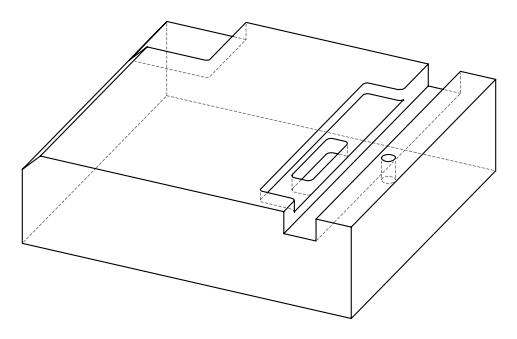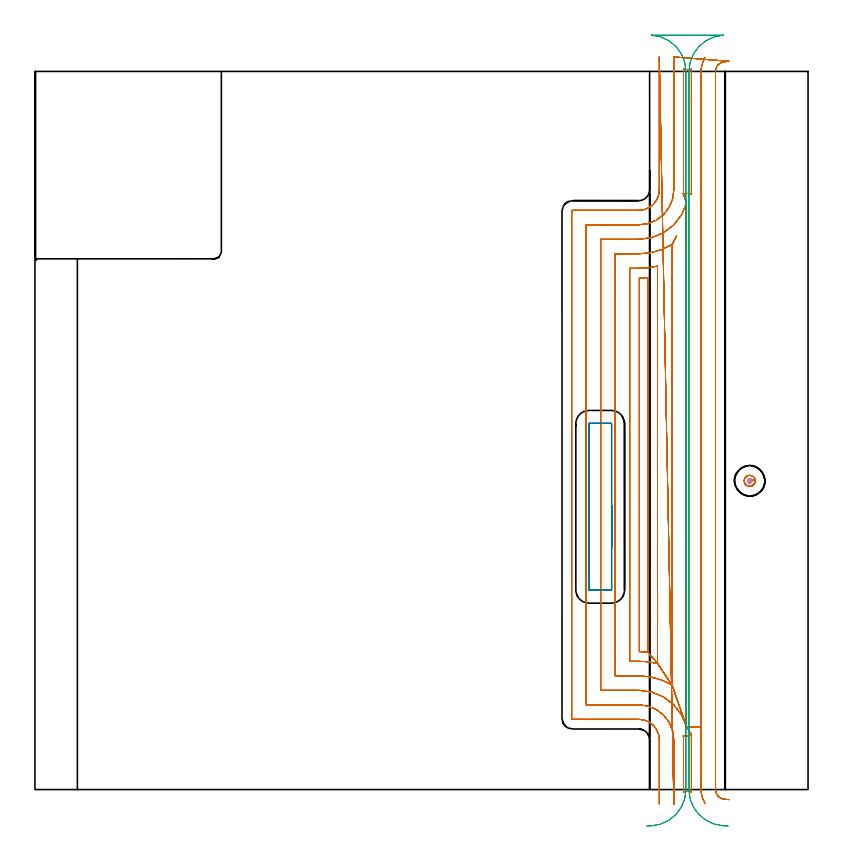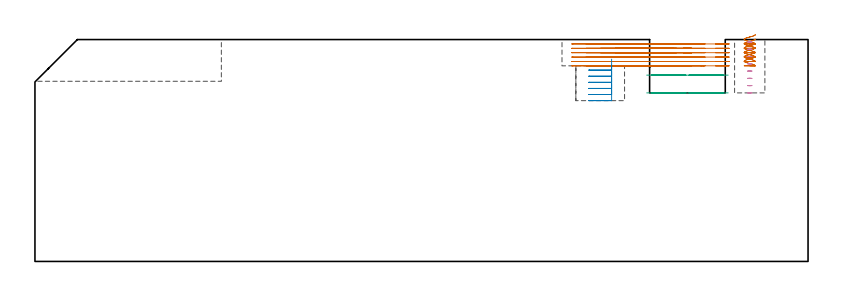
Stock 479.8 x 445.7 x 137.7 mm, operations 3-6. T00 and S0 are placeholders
(PLAN: 6 operations, 5 tool changes, 168.1 min)
(1 AREA_MILL | FG_CHAMFER_SURFACE | UGT0205_001 | 27.57 min | 137723 mm3)
(2 MILL_CORNER_NOTCH_RECTANGULAR | CORNER_NOTCH_RECTANGULAR | NXT0201_009 | Follow Part, ap 2, ae 75% | 66.46 min | 324618 mm3)
(3 MILL_OPEN_POCKET | POCKET_OPEN | NXT0201_011 | Follow Part, ap 3, ae 75% | 65.44 min | 636038 mm3)
(4 MILL_RECTANGULAR_POCKET | POCKET_RECTANGULAR_STRAIGHT | NXT0201_012 | Follow Part, ap 4, ae 75% | 3.48 min | 76758 mm3)
(5 MILL_RECTANGULAR_SLOT | SLOT_RECTANGULAR | UGT0201_009 | Follow Part, ap 11.25, ae 75% | 4.76 min | 351409 mm3)
(6 MILL_BLIND_HOLE_FROM_SOLID_MATERIAL | STEP1POCKET | NXT0201_012 | Spiral | 0.43 min | 4653 mm3)
(TOOL UGT0205_001 | Chamfer Mill 20 x 3 x 45 deg. | D20 FL50 Z2)
(TOOL NXT0201_009 | ENDMILL 8mm [2P460-0800-NA 1630] | D8 FL26 Z6)
(TOOL NXT0201_011 | ENDMILL 12mm [2P460-1200-NA 1630] | D12 FL38 Z6)
(TOOL NXT0201_012 | ENDMILL 16mm [2P460-1600-NA 1630] | D16 FL38 Z6)
(TOOL UGT0201_009 | End Mill 45 mm | D45 FL63 Z6)
(OP 3 MILL_OPEN_POCKET)
G17 G21 G94 G90
T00 M6
G54
G17 G0 G90 X415.852 Y-8.75 S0 M3
G43 Z147.7 H1
Z134.983
G94 G1 X414.652 Y-6. F250.
G2 X413.4 Y0. R15. F500.
G1 Y39.044
X404.4
X407.4 Y33.848
Y0.
G3 X407.448 Y-1.415 R21.
X402.5 Y-1.864 R6.
G1 Y30.9
G3 X402.388 Y33.392 R27.7
X407.4 Y33.848 R6.
G1 X404.4 Y39.044
X395.4 Y64.837
X386.4 Y78.198
X380.4 Y85.313
Y317.787
G2 X375.1 Y317.501 R54.7
G1 Y85.599
G2 X380.4 Y85.313 R54.7
G1 X386.4 Y78.198
Y324.902
G2 X374.8 Y323.5 R48.7
G1 X369.1
Y79.6
X374.8
G2 X386.4 Y78.198 R48.7
G1 X395.4 Y64.837
Y338.263
X398.244 Y343.754
X395.4 Y338.263
G2 X374.8 Y332.5 R39.7
G1 X360.1
Y70.6
X374.8
G2 X395.4 Y64.837 R39.7
G1 X404.4 Y39.044
Y364.056
X402.388 Y369.708
G3 X402.5 Y372.2 R27.7
G1 Y447.564
G3 X407.448 Y447.115 R6.
X407.4 Y445.7 R21.
G1 Y369.252
G3 X402.388 Y369.708 R6.
G1 X404.4 Y364.056
G2 X374.8 Y341.5 R30.7
G1 X351.1
Y61.6
X374.8
G2 X404.4 Y39.044 R30.7
G1 X413.4
Y445.7
G2 X414.652 Y451.7 R15.
G1 X415.852 Y454.45 F250.
G0 Z147.7
X430.786 Y-6.27
Z134.983
G1 X427.801 Y-5.97
G2 X422.4 Y0. R6. F500.
G1 Y445.7
G2 X427.801 Y451.67 R6.
G1 X430.786 Y451.97 F250.
X396.5 Y454.7
Y451.7
Y372.2 F500.
G2 X374.8 Y350.5 R21.7
G1 X342.1
Y52.6
X374.8
G2 X396.5 Y30.9 R21.7
G1 Y-6.
Y-9. F250.
X387.5 Y454.7 F500.
Y451.7 F250.
Y372.2 F500.
G2 X374.8 Y359.5 R12.7
G1 X333.8
G3 X333.1 Y358.8 R0.7
G1 Y44.3
G3 X333.8 Y43.6 R0.7
G1 X374.8
G2 X387.5 Y30.9 R12.7
G1 Y-6.
Y-9. F250.
G0 X415.852 Y-8.75 Z132.267
G1 X414.652 Y-6.
G2 X413.4 Y0. R15. F500.
G1 Y39.044
X404.4
X407.4 Y33.848
Y0.
G3 X407.448 Y-1.415 R21.
X402.5 Y-1.864 R6.
G1 Y30.9
G3 X402.388 Y33.392 R27.7
X407.4 Y33.848 R6.
G1 X404.4 Y39.044
X395.4 Y64.837
X386.4 Y78.198
X380.4 Y85.313
Y317.787
G2 X375.1 Y317.501 R54.7
G1 Y85.599
G2 X380.4 Y85.313 R54.7
G1 X386.4 Y78.198
Y324.902
G2 X374.8 Y323.5 R48.7
G1 X369.1
Y79.6
X374.8
G2 X386.4 Y78.198 R48.7
G1 X395.4 Y64.837
Y338.263
X398.244 Y343.754
X395.4 Y338.263
G2 X374.8 Y332.5 R39.7
G1 X360.1
Y70.6
X374.8
G2 X395.4 Y64.837 R39.7
G1 X404.4 Y39.044
Y364.056
X402.388 Y369.708
G3 X402.5 Y372.2 R27.7
G1 Y447.564
G3 X407.448 Y447.115 R6.
X407.4 Y445.7 R21.
G1 Y369.252
G3 X402.388 Y369.708 R6.
G1 X404.4 Y364.056
G2 X374.8 Y341.5 R30.7
G1 X351.1
Y61.6
X374.8
G2 X404.4 Y39.044 R30.7
G1 X413.4
Y445.7
G2 X414.652 Y451.7 R15.
G1 X415.852 Y454.45 F250.
G0 Z147.7
X430.786 Y-6.27
Z132.267
G1 X427.801 Y-5.97
G2 X422.4 Y0. R6. F500.
G1 Y445.7
G2 X427.801 Y451.67 R6.
G1 X430.786 Y451.97 F250.
X396.5 Y454.7
Y451.7
Y372.2 F500.
G2 X374.8 Y350.5 R21.7
G1 X342.1
Y52.6
X374.8
G2 X396.5 Y30.9 R21.7
G1 Y-6.
Y-9. F250.
X387.5 Y454.7 F500.
Y451.7 F250.
Y372.2 F500.
G2 X374.8 Y359.5 R12.7
G1 X333.8
G3 X333.1 Y358.8 R0.7
G1 Y44.3
G3 X333.8 Y43.6 R0.7
G1 X374.8
G2 X387.5 Y30.9 R12.7
G1 Y-6.
Y-9. F250.
G0 X415.852 Y-8.75 Z129.55
G1 X414.652 Y-6.
G2 X413.4 Y0. R15. F500.
G1 Y39.044
X404.4
X407.4 Y33.848
Y0.
G3 X407.448 Y-1.415 R21.
X402.5 Y-1.864 R6.
G1 Y30.9
G3 X402.388 Y33.392 R27.7
X407.4 Y33.848 R6.
G1 X404.4 Y39.044
X395.4 Y64.837
X386.4 Y78.198
X380.4 Y85.313
Y317.787
G2 X375.1 Y317.501 R54.7
G1 Y85.599
G2 X380.4 Y85.313 R54.7
G1 X386.4 Y78.198
Y324.902
G2 X374.8 Y323.5 R48.7
G1 X369.1
Y79.6
X374.8
G2 X386.4 Y78.198 R48.7
G1 X395.4 Y64.837
Y338.263
X398.244 Y343.754
X395.4 Y338.263
G2 X374.8 Y332.5 R39.7
G1 X360.1
Y70.6
X374.8
G2 X395.4 Y64.837 R39.7
G1 X404.4 Y39.044
Y364.056
X402.388 Y369.708
G3 X402.5 Y372.2 R27.7
G1 Y447.564
G3 X407.448 Y447.115 R6.
X407.4 Y445.7 R21.
G1 Y369.252
G3 X402.388 Y369.708 R6.
G1 X404.4 Y364.056
G2 X374.8 Y341.5 R30.7
G1 X351.1
Y61.6
X374.8
G2 X404.4 Y39.044 R30.7
G1 X413.4
Y445.7
G2 X414.652 Y451.7 R15.
G1 X415.852 Y454.45 F250.
G0 Z147.7
X430.786 Y-6.27
Z129.55
G1 X427.801 Y-5.97
G2 X422.4 Y0. R6. F500.
G1 Y445.7
G2 X427.801 Y451.67 R6.
G1 X430.786 Y451.97 F250.
X396.5 Y454.7
Y451.7
Y372.2 F500.
G2 X374.8 Y350.5 R21.7
G1 X342.1
Y52.6
X374.8
G2 X396.5 Y30.9 R21.7
G1 Y-6.
Y-9. F250.
X387.5 Y454.7 F500.
Y451.7 F250.
Y372.2 F500.
G2 X374.8 Y359.5 R12.7
G1 X333.8
G3 X333.1 Y358.8 R0.7
G1 Y44.3
G3 X333.8 Y43.6 R0.7
G1 X374.8
G2 X387.5 Y30.9 R12.7
G1 Y-6.
Y-9. F250.
G0 X415.852 Y-8.75 Z126.833
G1 X414.652 Y-6.
G2 X413.4 Y0. R15. F500.
G1 Y39.044
X404.4
X407.4 Y33.848
Y0.
G3 X407.448 Y-1.415 R21.
X402.5 Y-1.864 R6.
G1 Y30.9
G3 X402.388 Y33.392 R27.7
X407.4 Y33.848 R6.
G1 X404.4 Y39.044
X395.4 Y64.837
X386.4 Y78.198
X380.4 Y85.313
Y317.787
G2 X375.1 Y317.501 R54.7
G1 Y85.599
G2 X380.4 Y85.313 R54.7
G1 X386.4 Y78.198
Y324.902
G2 X374.8 Y323.5 R48.7
G1 X369.1
Y79.6
X374.8
G2 X386.4 Y78.198 R48.7
G1 X395.4 Y64.837
Y338.263
X398.244 Y343.754
X395.4 Y338.263
G2 X374.8 Y332.5 R39.7
G1 X360.1
Y70.6
X374.8
G2 X395.4 Y64.837 R39.7
G1 X404.4 Y39.044
Y364.056
X402.388 Y369.708
G3 X402.5 Y372.2 R27.7
G1 Y447.564
G3 X407.448 Y447.115 R6.
X407.4 Y445.7 R21.
G1 Y369.252
G3 X402.388 Y369.708 R6.
G1 X404.4 Y364.056
G2 X374.8 Y341.5 R30.7
G1 X351.1
Y61.6
X374.8
G2 X404.4 Y39.044 R30.7
G1 X413.4
Y445.7
G2 X414.652 Y451.7 R15.
G1 X415.852 Y454.45 F250.
G0 Z147.7
X430.786 Y-6.27
Z126.833
G1 X427.801 Y-5.97
G2 X422.4 Y0. R6. F500.
G1 Y445.7
G2 X427.801 Y451.67 R6.
G1 X430.786 Y451.97 F250.
X396.5 Y454.7
Y451.7
Y372.2 F500.
G2 X374.8 Y350.5 R21.7
G1 X342.1
Y52.6
X374.8
G2 X396.5 Y30.9 R21.7
G1 Y-6.
Y-9. F250.
X387.5 Y454.7 F500.
Y451.7 F250.
Y372.2 F500.
G2 X374.8 Y359.5 R12.7
G1 X333.8
G3 X333.1 Y358.8 R0.7
G1 Y44.3
G3 X333.8 Y43.6 R0.7
G1 X374.8
G2 X387.5 Y30.9 R12.7
G1 Y-6.
Y-9. F250.
G0 X415.852 Y-8.75 Z124.117
G1 X414.652 Y-6.
G2 X413.4 Y0. R15. F500.
G1 Y39.044
X404.4
X407.4 Y33.848
Y0.
G3 X407.448 Y-1.415 R21.
X402.5 Y-1.864 R6.
G1 Y30.9
G3 X402.388 Y33.392 R27.7
X407.4 Y33.848 R6.
G1 X404.4 Y39.044
X395.4 Y64.837
X386.4 Y78.198
X380.4 Y85.313
Y317.787
G2 X375.1 Y317.501 R54.7
G1 Y85.599
G2 X380.4 Y85.313 R54.7
G1 X386.4 Y78.198
Y324.902
G2 X374.8 Y323.5 R48.7
G1 X369.1
Y79.6
X374.8
G2 X386.4 Y78.198 R48.7
G1 X395.4 Y64.837
Y338.263
X398.244 Y343.754
X395.4 Y338.263
G2 X374.8 Y332.5 R39.7
G1 X360.1
Y70.6
X374.8
G2 X395.4 Y64.837 R39.7
G1 X404.4 Y39.044
Y364.056
X402.388 Y369.708
G3 X402.5 Y372.2 R27.7
G1 Y447.564
G3 X407.448 Y447.115 R6.
X407.4 Y445.7 R21.
G1 Y369.252
G3 X402.388 Y369.708 R6.
G1 X404.4 Y364.056
G2 X374.8 Y341.5 R30.7
G1 X351.1
Y61.6
X374.8
G2 X404.4 Y39.044 R30.7
G1 X413.4
Y445.7
G2 X414.652 Y451.7 R15.
G1 X415.852 Y454.45 F250.
G0 Z147.7
X430.786 Y-6.27
Z124.117
G1 X427.801 Y-5.97
G2 X422.4 Y0. R6. F500.
G1 Y445.7
G2 X427.801 Y451.67 R6.
G1 X430.786 Y451.97 F250.
X396.5 Y454.7
Y451.7
Y372.2 F500.
G2 X374.8 Y350.5 R21.7
G1 X342.1
Y52.6
X374.8
G2 X396.5 Y30.9 R21.7
G1 Y-6.
Y-9. F250.
X387.5 Y454.7 F500.
Y451.7 F250.
Y372.2 F500.
G2 X374.8 Y359.5 R12.7
G1 X333.8
G3 X333.1 Y358.8 R0.7
G1 Y44.3
G3 X333.8 Y43.6 R0.7
G1 X374.8
G2 X387.5 Y30.9 R12.7
G1 Y-6.
Y-9. F250.
G0 X415.852 Y-8.75 Z121.4
G1 X414.652 Y-6.
G2 X413.4 Y0. R15. F500.
G1 Y39.044
X404.4
X407.4 Y33.848
Y0.
G3 X407.448 Y-1.415 R21.
X402.5 Y-1.864 R6.
G1 Y30.9
G3 X402.388 Y33.392 R27.7
X407.4 Y33.848 R6.
G1 X404.4 Y39.044
X395.4 Y64.837
X386.4 Y78.198
X380.4 Y85.313
Y317.787
G2 X375.1 Y317.501 R54.7
G1 Y85.599
G2 X380.4 Y85.313 R54.7
G1 X386.4 Y78.198
Y324.902
G2 X374.8 Y323.5 R48.7
G1 X369.1
Y79.6
X374.8
G2 X386.4 Y78.198 R48.7
G1 X395.4 Y64.837
Y338.263
X398.244 Y343.754
X395.4 Y338.263
G2 X374.8 Y332.5 R39.7
G1 X360.1
Y70.6
X374.8
G2 X395.4 Y64.837 R39.7
G1 X404.4 Y39.044
Y364.056
X402.388 Y369.708
G3 X402.5 Y372.2 R27.7
G1 Y447.564
G3 X407.448 Y447.115 R6.
X407.4 Y445.7 R21.
G1 Y369.252
G3 X402.388 Y369.708 R6.
G1 X404.4 Y364.056
G2 X374.8 Y341.5 R30.7
G1 X351.1
Y61.6
X374.8
G2 X404.4 Y39.044 R30.7
G1 X413.4
Y445.7
G2 X414.652 Y451.7 R15.
G1 X415.852 Y454.45 F250.
G0 Z147.7
X430.786 Y-6.27
Z121.4
G1 X427.801 Y-5.97
G2 X422.4 Y0. R6. F500.
G1 Y445.7
G2 X427.801 Y451.67 R6.
G1 X430.786 Y451.97 F250.
X396.5 Y454.7
Y451.7
Y372.2 F500.
G2 X374.8 Y350.5 R21.7
G1 X342.1
Y52.6
X374.8
G2 X396.5 Y30.9 R21.7
G1 Y-6.
Y-9. F250.
X387.5 Y454.7 F500.
Y451.7 F250.
Y372.2 F500.
G2 X374.8 Y359.5 R12.7
G1 X333.8
G3 X333.1 Y358.8 R0.7
G1 Y44.3
G3 X333.8 Y43.6 R0.7
G1 X374.8
G2 X387.5 Y30.9 R12.7
G1 Y-6.
Y-9. F250.
G0 Z147.7
X447. Y191.641
Z140.7
G1 Y191.784 Z140.661
X446.937 Y192.278 Z140.528
X446.802 Y192.757 Z140.395
X446.6 Y193.211 Z140.262
X446.333 Y193.631 Z140.128
X446.008 Y194.008 Z139.995
X445.631 Y194.333 Z139.862
X445.211 Y194.6 Z139.728
X444.757 Y194.802 Z139.595
X444.278 Y194.937 Z139.462
X443.784 Y195. Z139.328
X443.6 Z139.279
X443.416 Z139.23
X442.922 Y194.937 Z139.096
X442.443 Y194.802 Z138.963
X441.989 Y194.6 Z138.83
X441.569 Y194.333 Z138.696
X441.192 Y194.008 Z138.563
X440.867 Y193.631 Z138.43
X440.6 Y193.211 Z138.296
X440.398 Y192.757 Z138.163
X440.263 Y192.278 Z138.03
X440.2 Y191.784 Z137.896
Y191.6 Z137.847
Y191.416 Z137.798
X440.263 Y190.922 Z137.664
X440.398 Y190.443 Z137.531
X440.6 Y189.989 Z137.398
X440.867 Y189.569 Z137.264
X441.192 Y189.192 Z137.131
X441.569 Y188.867 Z136.998
X441.989 Y188.6 Z136.865
X442.443 Y188.398 Z136.731
X442.922 Y188.263 Z136.598
X443.416 Y188.2 Z136.465
X443.784 Z136.366
X444.278 Y188.263 Z136.232
X444.757 Y188.398 Z136.099
X445.211 Y188.6 Z135.966
X445.631 Y188.867 Z135.833
X446.008 Y189.192 Z135.699
X446.333 Y189.569 Z135.566
X446.6 Y189.989 Z135.433
X446.802 Y190.443 Z135.299
X446.937 Y190.922 Z135.166
X447. Y191.416 Z135.033
Y191.6 Z134.983
G3 X443.6 Y195. R3.4 F500.
X447. Y191.6 R-3.4
X446.854 Y192.586 R3.4
G1 X443.983 Y191.716 F250.
G0 X447. Y191.641 Z137.983
G1 Y191.784 Z137.945
X446.937 Y192.278 Z137.812
X446.802 Y192.757 Z137.678
X446.6 Y193.211 Z137.545
X446.333 Y193.631 Z137.412
X446.008 Y194.008 Z137.278
X445.631 Y194.333 Z137.145
X445.211 Y194.6 Z137.012
X444.757 Y194.802 Z136.878
X444.278 Y194.937 Z136.745
X443.784 Y195. Z136.612
X443.6 Z136.562
X443.416 Z136.513
X442.922 Y194.937 Z136.38
X442.443 Y194.802 Z136.246
X441.989 Y194.6 Z136.113
X441.569 Y194.333 Z135.98
X441.192 Y194.008 Z135.846
X440.867 Y193.631 Z135.713
X440.6 Y193.211 Z135.58
X440.398 Y192.757 Z135.446
X440.263 Y192.278 Z135.313
X440.2 Y191.784 Z135.18
Y191.6 Z135.13
Y191.416 Z135.081
X440.263 Y190.922 Z134.948
X440.398 Y190.443 Z134.814
X440.6 Y189.989 Z134.681
X440.867 Y189.569 Z134.548
X441.192 Y189.192 Z134.414
X441.569 Y188.867 Z134.281
X441.989 Y188.6 Z134.148
X442.443 Y188.398 Z134.015
X442.922 Y188.263 Z133.881
X443.416 Y188.2 Z133.748
X443.784 Z133.649
X444.278 Y188.263 Z133.516
X444.757 Y188.398 Z133.382
X445.211 Y188.6 Z133.249
X445.631 Y188.867 Z133.116
X446.008 Y189.192 Z132.983
X446.333 Y189.569 Z132.849
X446.6 Y189.989 Z132.716
X446.802 Y190.443 Z132.583
X446.937 Y190.922 Z132.449
X447. Y191.416 Z132.316
Y191.6 Z132.267
G3 X443.6 Y195. R3.4 F500.
X447. Y191.6 R-3.4
X446.854 Y192.586 R3.4
G1 X443.983 Y191.716 F250.
G0 X447. Y191.641 Z135.267
G1 Y191.784 Z135.228
X446.937 Y192.278 Z135.095
X446.802 Y192.757 Z134.962
X446.6 Y193.211 Z134.828
X446.333 Y193.631 Z134.695
X446.008 Y194.008 Z134.562
X445.631 Y194.333 Z134.428
X445.211 Y194.6 Z134.295
X444.757 Y194.802 Z134.162
X444.278 Y194.937 Z134.028
X443.784 Y195. Z133.895
X443.6 Z133.846
X443.416 Z133.796
X442.922 Y194.937 Z133.663
X442.443 Y194.802 Z133.53
X441.989 Y194.6 Z133.396
X441.569 Y194.333 Z133.263
X441.192 Y194.008 Z133.13
X440.867 Y193.631 Z132.996
X440.6 Y193.211 Z132.863
X440.398 Y192.757 Z132.73
X440.263 Y192.278 Z132.596
X440.2 Y191.784 Z132.463
Y191.6 Z132.414
Y191.416 Z132.364
X440.263 Y190.922 Z132.231
X440.398 Y190.443 Z132.098
X440.6 Y189.989 Z131.964
X440.867 Y189.569 Z131.831
X441.192 Y189.192 Z131.698
X441.569 Y188.867 Z131.565
X441.989 Y188.6 Z131.431
X442.443 Y188.398 Z131.298
X442.922 Y188.263 Z131.165
X443.416 Y188.2 Z131.031
X443.784 Z130.932
X444.278 Y188.263 Z130.799
X444.757 Y188.398 Z130.666
X445.211 Y188.6 Z130.533
X445.631 Y188.867 Z130.399
X446.008 Y189.192 Z130.266
X446.333 Y189.569 Z130.133
X446.6 Y189.989 Z129.999
X446.802 Y190.443 Z129.866
X446.937 Y190.922 Z129.733
X447. Y191.416 Z129.599
Y191.6 Z129.55
G3 X443.6 Y195. R3.4 F500.
X447. Y191.6 R-3.4
X446.854 Y192.586 R3.4
G1 X443.983 Y191.716 F250.
G0 X447. Y191.641 Z132.55
G1 Y191.784 Z132.512
X446.937 Y192.278 Z132.378
X446.802 Y192.757 Z132.245
X446.6 Y193.211 Z132.112
X446.333 Y193.631 Z131.978
X446.008 Y194.008 Z131.845
X445.631 Y194.333 Z131.712
X445.211 Y194.6 Z131.578
X444.757 Y194.802 Z131.445
X444.278 Y194.937 Z131.312
X443.784 Y195. Z131.178
X443.6 Z131.129
X443.416 Z131.08
X442.922 Y194.937 Z130.946
X442.443 Y194.802 Z130.813
X441.989 Y194.6 Z130.68
X441.569 Y194.333 Z130.546
X441.192 Y194.008 Z130.413
X440.867 Y193.631 Z130.28
X440.6 Y193.211 Z130.146
X440.398 Y192.757 Z130.013
X440.263 Y192.278 Z129.88
X440.2 Y191.784 Z129.747
Y191.6 Z129.697
Y191.416 Z129.648
X440.263 Y190.922 Z129.514
X440.398 Y190.443 Z129.381
X440.6 Y189.989 Z129.248
X440.867 Y189.569 Z129.114
X441.192 Y189.192 Z128.981
X441.569 Y188.867 Z128.848
X441.989 Y188.6 Z128.715
X442.443 Y188.398 Z128.581
X442.922 Y188.263 Z128.448
X443.416 Y188.2 Z128.315
X443.784 Z128.216
X444.278 Y188.263 Z128.082
X444.757 Y188.398 Z127.949
X445.211 Y188.6 Z127.816
X445.631 Y188.867 Z127.683
X446.008 Y189.192 Z127.549
X446.333 Y189.569 Z127.416
X446.6 Y189.989 Z127.283
X446.802 Y190.443 Z127.149
X446.937 Y190.922 Z127.016
X447. Y191.416 Z126.883
Y191.6 Z126.833
G3 X443.6 Y195. R3.4 F500.
X447. Y191.6 R-3.4
X446.854 Y192.586 R3.4
G1 X443.983 Y191.716 F250.
G0 X447. Y191.641 Z129.833
G1 Y191.784 Z129.795
X446.937 Y192.278 Z129.662
X446.802 Y192.757 Z129.528
X446.6 Y193.211 Z129.395
X446.333 Y193.631 Z129.262
X446.008 Y194.008 Z129.128
X445.631 Y194.333 Z128.995
X445.211 Y194.6 Z128.862
X444.757 Y194.802 Z128.728
X444.278 Y194.937 Z128.595
X443.784 Y195. Z128.462
X443.6 Z128.412
X443.416 Z128.363
X442.922 Y194.937 Z128.23
X442.443 Y194.802 Z128.096
X441.989 Y194.6 Z127.963
X441.569 Y194.333 Z127.83
X441.192 Y194.008 Z127.696
X440.867 Y193.631 Z127.563
X440.6 Y193.211 Z127.43
X440.398 Y192.757 Z127.297
X440.263 Y192.278 Z127.163
X440.2 Y191.784 Z127.03
Y191.6 Z126.98
Y191.416 Z126.931
X440.263 Y190.922 Z126.798
X440.398 Y190.443 Z126.664
X440.6 Y189.989 Z126.531
X440.867 Y189.569 Z126.398
X441.192 Y189.192 Z126.265
X441.569 Y188.867 Z126.131
X441.989 Y188.6 Z125.998
X442.443 Y188.398 Z125.865
X442.922 Y188.263 Z125.731
X443.416 Y188.2 Z125.598
X443.784 Z125.499
X444.278 Y188.263 Z125.366
X444.757 Y188.398 Z125.233
X445.211 Y188.6 Z125.099
X445.631 Y188.867 Z124.966
X446.008 Y189.192 Z124.833
X446.333 Y189.569 Z124.699
X446.6 Y189.989 Z124.566
X446.802 Y190.443 Z124.433
X446.937 Y190.922 Z124.299
X447. Y191.416 Z124.166
Y191.6 Z124.117
G3 X443.6 Y195. R3.4 F500.
X447. Y191.6 R-3.4
X446.854 Y192.586 R3.4
G1 X443.983 Y191.716 F250.
G0 X447. Y191.641 Z127.117
G1 Y191.784 Z127.078
X446.937 Y192.278 Z126.945
X446.802 Y192.757 Z126.812
X446.6 Y193.211 Z126.678
X446.333 Y193.631 Z126.545
X446.008 Y194.008 Z126.412
X445.631 Y194.333 Z126.278
X445.211 Y194.6 Z126.145
X444.757 Y194.802 Z126.012
X444.278 Y194.937 Z125.878
X443.784 Y195. Z125.745
X443.6 Z125.696
X443.416 Z125.646
X442.922 Y194.937 Z125.513
X442.443 Y194.802 Z125.38
X441.989 Y194.6 Z125.246
X441.569 Y194.333 Z125.113
X441.192 Y194.008 Z124.98
X440.867 Y193.631 Z124.846
X440.6 Y193.211 Z124.713
X440.398 Y192.757 Z124.58
X440.263 Y192.278 Z124.447
X440.2 Y191.784 Z124.313
Y191.6 Z124.264
Y191.416 Z124.214
X440.263 Y190.922 Z124.081
X440.398 Y190.443 Z123.948
X440.6 Y189.989 Z123.814
X440.867 Y189.569 Z123.681
X441.192 Y189.192 Z123.548
X441.569 Y188.867 Z123.415
X441.989 Y188.6 Z123.281
X442.443 Y188.398 Z123.148
X442.922 Y188.263 Z123.015
X443.416 Y188.2 Z122.881
X443.784 Z122.782
X444.278 Y188.263 Z122.649
X444.757 Y188.398 Z122.516
X445.211 Y188.6 Z122.383
X445.631 Y188.867 Z122.249
X446.008 Y189.192 Z122.116
X446.333 Y189.569 Z121.983
X446.6 Y189.989 Z121.849
X446.802 Y190.443 Z121.716
X446.937 Y190.922 Z121.583
X447. Y191.416 Z121.449
Y191.6 Z121.4
G3 X443.6 Y195. R3.4 F500.
X447. Y191.6 R-3.4
X446.854 Y192.586 R3.4
G1 X443.983 Y191.716 F250.
G0 Z147.7
M5
M2
(OP 4 MILL_RECTANGULAR_POCKET)
G17 G21 G94 G90
T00 M6
G54
G17 G0 G90 X357.9 Y150.159 S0 M3
G43 Z147.7 H1
Z125.54
G94 G1 Y175.5 Z118.75 F250.
Y227. F500.
G3 X357.6 Y227.3 R0.3
G1 X344.
G3 X343.7 Y227. R0.3
G1 Y124.
G3 X344. Y123.7 R0.3
G1 X357.6
G3 X357.9 Y124. R0.3
G1 Y175.5
Y176.5
G0 Y150.159 Z121.75
G1 Y175.5 Z114.96 F250.
Y227. F500.
G3 X357.6 Y227.3 R0.3
G1 X344.
G3 X343.7 Y227. R0.3
G1 Y124.
G3 X344. Y123.7 R0.3
G1 X357.6
G3 X357.9 Y124. R0.3
G1 Y175.5
Y176.5
G0 Y150.159 Z117.96
G1 Y175.5 Z111.17 F250.
Y227. F500.
G3 X357.6 Y227.3 R0.3
G1 X344.
G3 X343.7 Y227. R0.3
G1 Y124.
G3 X344. Y123.7 R0.3
G1 X357.6
G3 X357.9 Y124. R0.3
G1 Y175.5
Y176.5
G0 Y150.159 Z114.17
G1 Y175.5 Z107.38 F250.
Y227. F500.
G3 X357.6 Y227.3 R0.3
G1 X344.
G3 X343.7 Y227. R0.3
G1 Y124.
G3 X344. Y123.7 R0.3
G1 X357.6
G3 X357.9 Y124. R0.3
G1 Y175.5
Y176.5
G0 Y150.159 Z110.38
G1 Y175.5 Z103.59 F250.
Y227. F500.
G3 X357.6 Y227.3 R0.3
G1 X344.
G3 X343.7 Y227. R0.3
G1 Y124.
G3 X344. Y123.7 R0.3
G1 X357.6
G3 X357.9 Y124. R0.3
G1 Y175.5
Y176.5
G0 Y150.159 Z106.59
G1 Y175.5 Z99.8 F250.
Y227. F500.
G3 X357.6 Y227.3 R0.3
G1 X344.
G3 X343.7 Y227. R0.3
G1 Y124.
G3 X344. Y123.7 R0.3
G1 X357.6
G3 X357.9 Y124. R0.3
G1 Y175.5
Y176.5
G0 Z147.7
M5
M2
(OP 5 MILL_RECTANGULAR_SLOT)
G17 G21 G94 G90
T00 M6
G54
G17 G0 G90 X430.235 Y-22.625 S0 M3
G43 Z147.7 H0
Z115.633
G94 G1 X427.239 Y-22.47 F250.
G2 X405.9 Y0. R22.5 F500.
G1 Y445.7
G2 X427.238 Y468.17 R22.5
G1 Y468.2
X382.662
Y468.17
G2 X404. Y445.7 R22.5
G1 Y0.
G2 X382.661 Y-22.47 R22.5
G1 X379.665 Y-22.625 F250.
G0 X430.235 Z104.6
G1 X427.239 Y-22.47
G2 X410.223 Y-13.261 R22.5 F500.
X406.287 Y-4.157 R22.5 F409.
X405.9 Y0. R22.5 F341.
G1 Y425.819
Y445.7 F500.
G2 X427.238 Y468.17 R22.5
G1 Y468.2
X382.662
Y468.17
G2 X404. Y445.7 R22.5
G1 Y0.
G2 X382.661 Y-22.47 R22.5
G1 X379.665 Y-22.625 F250.
G0 Z147.7
M5
M2
(OP 6 MILL_BLIND_HOLE_FROM_SOLID_MATERIAL)
G17 G21 G94 G90
T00 M6
G54
G17 G0 G90 X443.6 Y191.6 S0 M3
G43 Z147.7 H1
Z136.188
G94 G3 X444.3 Y192.3 R0.7 F250.
X443.6 Y193. R0.7
X442.2 Y191.6 R1.4
X443.6 Y193. R-1.4
X442.9 Y192.3 R0.7
X443.6 Y191.6 R0.7
G0 Z131.675
G3 X444.3 Y192.3 R0.7
X443.6 Y193. R0.7
X442.2 Y191.6 R1.4
X443.6 Y193. R-1.4
X442.9 Y192.3 R0.7
X443.6 Y191.6 R0.7
G0 Z127.163
G3 X444.3 Y192.3 R0.7
X443.6 Y193. R0.7
X442.2 Y191.6 R1.4
X443.6 Y193. R-1.4
X442.9 Y192.3 R0.7
X443.6 Y191.6 R0.7
G0 Z122.65
G3 X444.3 Y192.3 R0.7
X443.6 Y193. R0.7
X442.2 Y191.6 R1.4
X443.6 Y193. R-1.4
X442.9 Y192.3 R0.7
X443.6 Y191.6 R0.7
G0 Z118.138
G3 X444.3 Y192.3 R0.7
X443.6 Y193. R0.7
X442.2 Y191.6 R1.4
X443.6 Y193. R-1.4
X442.9 Y192.3 R0.7
X443.6 Y191.6 R0.7
G0 Z113.625
G3 X444.3 Y192.3 R0.7
X443.6 Y193. R0.7
X442.2 Y191.6 R1.4
X443.6 Y193. R-1.4
X442.9 Y192.3 R0.7
X443.6 Y191.6 R0.7
G0 Z109.113
G3 X444.3 Y192.3 R0.7
X443.6 Y193. R0.7
X442.2 Y191.6 R1.4
X443.6 Y193. R-1.4
X442.9 Y192.3 R0.7
X443.6 Y191.6 R0.7
G0 Z104.6
G3 X444.3 Y192.3 R0.7
X443.6 Y193. R0.7
X442.2 Y191.6 R1.4
X443.6 Y193. R-1.4
X442.9 Y192.3 R0.7
X443.6 Y191.6 R0.7
G0 Z147.7
M5
M2
